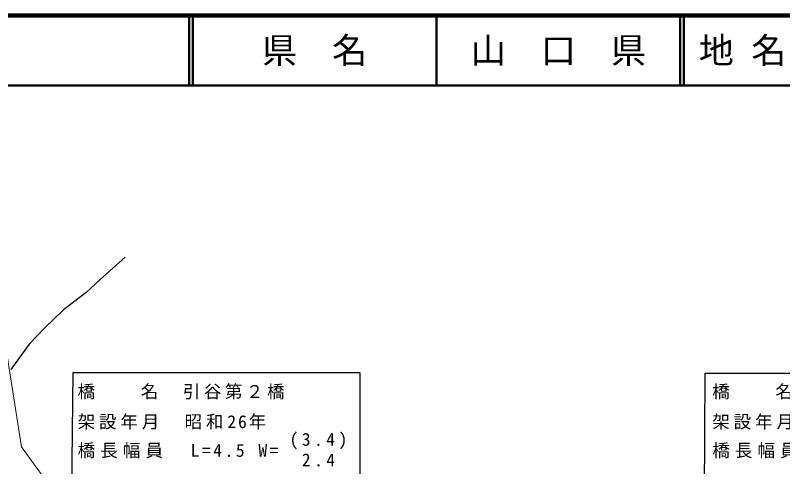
# Model space of a CAD drawing. Units: millimetres, scale not verified. Extents: x 40000 to 680000, y 20000 to 380000.
# Drawn here: x 272972 to 382344, y 315674 to 380000 of the extents above; entities that cross this region are included whole.
import ezdxf
from ezdxf.enums import TextEntityAlignment as Align

# ---------------------------------------------------------------- set-up
doc = ezdxf.new("R2010")
doc.units = ezdxf.units.MM
doc.header["$LTSCALE"] = 1000
for name, color, linetype, lineweight in [('M-BGD', 7, 'Continuous', 25), ('M-STR-HTXT', 7, 'Continuous', 13), ('M-STR-STR1', 1, 'Continuous', 25), ('M-TTL', 2, 'Continuous', 140), ('M-TTL-LINE', 7, 'Continuous', 50)]:
    doc.layers.add(name, color=color, linetype=linetype, lineweight=lineweight)
doc.layers.add('M-TTL-TXT', color=7, linetype='Continuous')
doc.styles.add('ＭＳ ゴシック', font='')
doc.styles.get('ＭＳ ゴシック').set_extended_font_data('MS Gothic')

msp = doc.modelspace()

# ---------------------------------------------------------------- linework, layer by layer
at = {"layer": 'M-BGD'}
msp.add_lwpolyline([(288628, 345553), (285083, 342334), (283069, 340478), (279830, 338029), (277184, 335462), (274933, 333132), (272326, 329498)], dxfattribs=at)
at = {"layer": 'M-STR-HTXT'}
msp.add_lwpolyline([(388758, 298789), (292785, 292213), (273858, 318517), (269030, 348678)], dxfattribs=at)
at = {"layer": 'M-STR-STR1'}
for points in [[(281204, 329084), (322081, 329084), (322081, 312111), (281026, 312111)], [(371300, 328995), (415554, 328995), (415554, 311696), (371182, 311696)]]:
    msp.add_lwpolyline(points, close=True, dxfattribs=at)
at = {"layer": 'M-TTL'}
msp.add_line((680000, 380000), (40000, 380000), dxfattribs=at)
at = {"layer": 'M-TTL-LINE'}
for p, q in [((297750, 380000), (297750, 370000)), ((298250, 380000), (298250, 370000)), ((333000, 380000), (333000, 370000)), ((367750, 380000), (367750, 370000)), ((368250, 380000), (368250, 370000)), ((40000, 370000), (680000, 370000))]:
    msp.add_line(p, q, dxfattribs=at)

# ---------------------------------------------------------------- texts
at = {"layer": 'M-STR-STR1', "char_height": 1833, "attachment_point": 7, "style": 'ＭＳ ゴシック'}
for s, insert in [('\\T1.2;橋\u3000\u3000名\u3000引谷第２橋', (281843, 325262)), ('\\T1.2;橋\u3000\u3000名\u3000引谷第１橋', (372306, 325262)), ('\\T1.22;架設年月\u3000昭和26年', (281843, 320966)), ('\\T1.22;架設年月\u3000昭和28年', (372306, 320966)), ('\\T1.4;(3.4)', (312055, 318161)), ('\\T1.29;橋長幅員\u3000L=4.5\\~W=', (281843, 316868)), ('\\T1.29;橋長幅員\u3000L=4.5\\~W=', (372306, 316868)), ('\\T1.4;2.4', (313809, 315687))]:
    msp.add_mtext(s, dxfattribs=dict(at, insert=insert))
at = {"layer": 'M-TTL-TXT', "style": 'ＭＳ ゴシック'}
for s, p in [('県\u3000名', (315625, 375000)), ('山\u3000口\u3000県', (350375, 375000))]:
    msp.add_text(s, height=3666, dxfattribs=at).set_placement(p, align=Align.MIDDLE_CENTER)
msp.add_text('地 名', height=3666, dxfattribs=at).set_placement((370380, 375000), align=Align.MIDDLE_LEFT)

doc.saveas('drawing.dxf')
